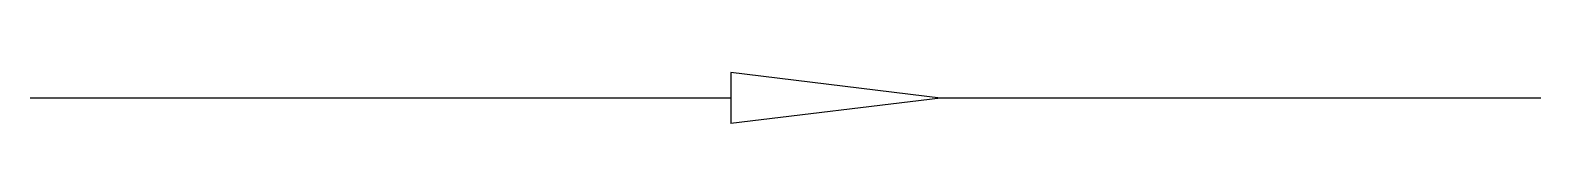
# Model space of a CAD drawing. Header units: metres. Extents: x 0 to 36.1, y -0.6 to 0.6.
import ezdxf

# ---------------------------------------------------------------- set-up
doc = ezdxf.new("R2010")
doc.units = ezdxf.units.M
doc.layers.add('003_THICK', color=7, linetype='Continuous')

msp = doc.modelspace()

# ---------------------------------------------------------------- linework, layer by layer
at = {"layer": '003_THICK'}
for points in [[(21.74, 0), (16.73, 0.61)], [(16.73, 0.61), (16.73, -0.61)], [(16.73, 0), (0, 0)], [(21.74, 0), (16.73, -0.61)], [(36.07, 0), (21.74, 0)]]:
    msp.add_lwpolyline(points, dxfattribs=at)

doc.saveas('drawing.dxf')
